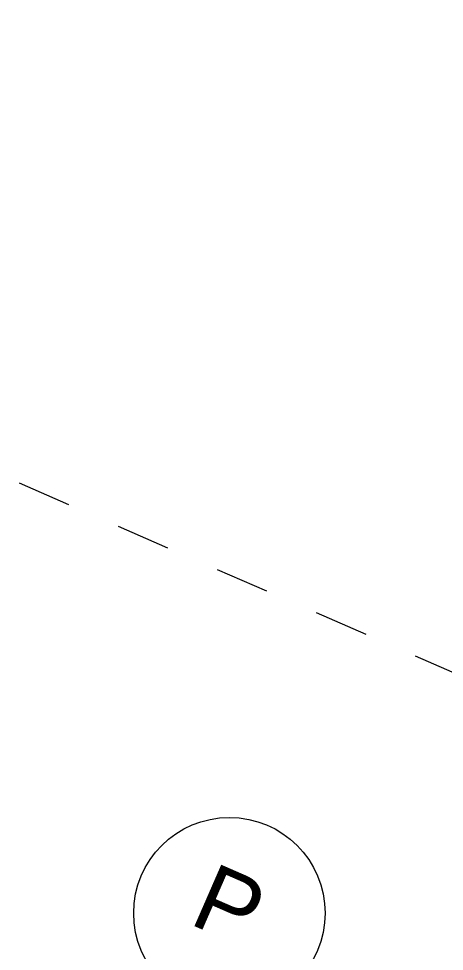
# Model space of a CAD drawing. Header units: millimetres. Extents: x -50172 to 90294, y -80883 to 956680.
# Drawn here: x -23147 to -20923, y -45871 to -41000 of the extents above; entities that cross this region are included whole.
import ezdxf
from ezdxf.enums import TextEntityAlignment as Align

# ---------------------------------------------------------------- set-up
doc = ezdxf.new("R2010")
doc.units = ezdxf.units.MM
doc.header["$MEASUREMENT"] = 0
doc.linetypes.add('Dashed', pattern=[564.444447, 282.222223, -282.222223])
doc.layers.add('A-95-MC_Marker_Section_P2.Marker', color=7, linetype='Continuous')
doc.layers.add('New_A-15-MG_Structural_Grid_Phase_2', color=7, linetype='Continuous')
doc.layers.add('A-95-MC_Marker_Section_P2.Marker_Pen_No__1', color=7, linetype='Continuous', lineweight=13)
doc.layers.add('New_A-15-MG_Structural_Grid_Phase_2_Pen_No__222', color=7, linetype='Continuous', lineweight=13, true_color=0x65af33)
doc.styles.add('GENERATED_STYLE_4', font='')
doc.styles.get('GENERATED_STYLE_4').set_extended_font_data('Swis721 BT')

# ---------------------------------------------------------------- blocks, each defined once
blk = doc.blocks.new('Standard grid marker_42')
at = {"layer": 'New_A-15-MG_Structural_Grid_Phase_2_Pen_No__222', "linetype": 'Continuous'}
blk.add_circle((24048.5, 0), 500, dxfattribs=at)
at = {"layer": 'New_A-15-MG_Structural_Grid_Phase_2_Pen_No__222', "style": 'GENERATED_STYLE_4'}
for tag, p in [('AC_MarkerText_1_0', (-500, 43.4)), ('AC_MarkerText_1_1', (24048.5, 43.4))]:
    blk.add_attdef(tag, text='', height=350, rotation=180, dxfattribs=at).set_placement(p, align=Align.MIDDLE_CENTER)
blk = doc.blocks.new('Cutting Plane_8_1', base_point=(12010.4, -58755.3))
at = {"layer": 'A-95-MC_Marker_Section_P2.Marker_Pen_No__1', "linetype": 'Dashed'}
blk.add_line((11781.2, -58655.4), (-40955.4, -35659.6), dxfattribs=at)

msp = doc.modelspace()

# ---------------------------------------------------------------- block references
at = {"layer": 'A-95-MC_Marker_Section_P2.Marker'}
msp.add_blockref('Cutting Plane_8_1', (12010.4, -58755.3), dxfattribs=at)
at = {"layer": 'New_A-15-MG_Structural_Grid_Phase_2', "color": 8, "linetype": 'Continuous', "lineweight": 15}
ref = msp.add_blockref('Standard grid marker_42', (-1.9, -55283.6), dxfattribs=dict(at, zscale=1000, rotation=156.4404115839929))
ref.add_attrib('AC_MarkerText_1_1', 'P', dxfattribs={"layer": 'New_A-15-MG_Structural_Grid_Phase_2_Pen_No__222', "color": 85, "true_color": 0x65af33, "height": 350, "rotation": 336.4404, "style": 'GENERATED_STYLE_4'}).set_placement((-22045.8, -45628), align=Align.MIDDLE_CENTER)

doc.saveas('drawing.dxf')
